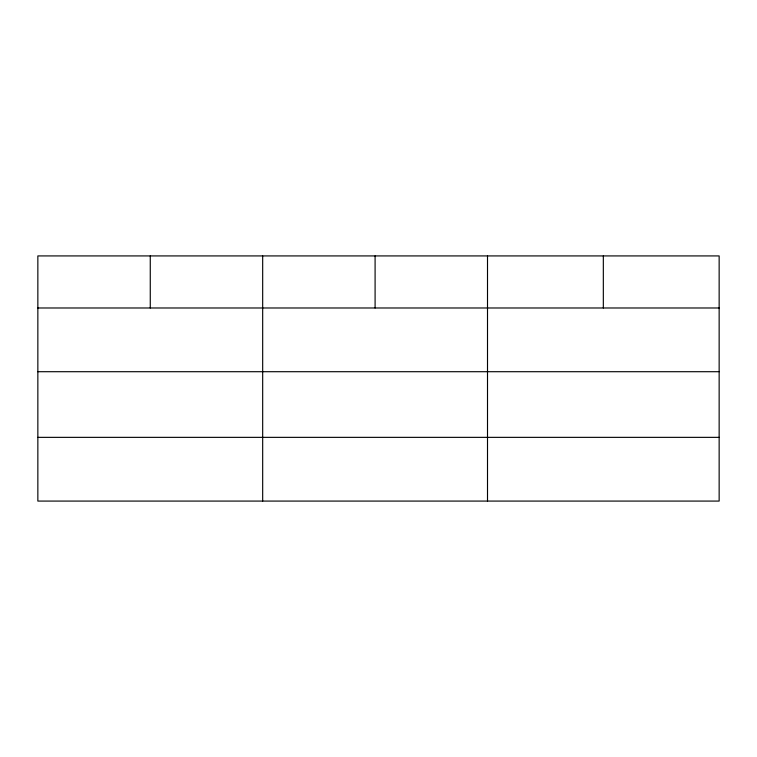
<?xml version="1.0" encoding="UTF-8"?>
<svg xmlns="http://www.w3.org/2000/svg" width="757" height="757" viewBox="0 0 757 757"><rect width="100%" height="100%" fill="white"/><g stroke="black" fill="none" stroke-linecap="round" stroke-linejoin="round"><path stroke-width="1.14" d="M719.15 371.706L719.15 255.923L37.85 255.923L37.85 501.077L719.15 501.077L719.15 371.706L37.85 371.706M37.85 307.985L719.15 307.985M37.85 437.357L719.15 437.357M603.329 255.923L603.329 307.985M487.508 255.923L487.508 501.077M375.094 255.923L375.094 307.985M262.679 255.923L262.679 501.077M150.265 255.923L150.265 307.985"/></g></svg>
